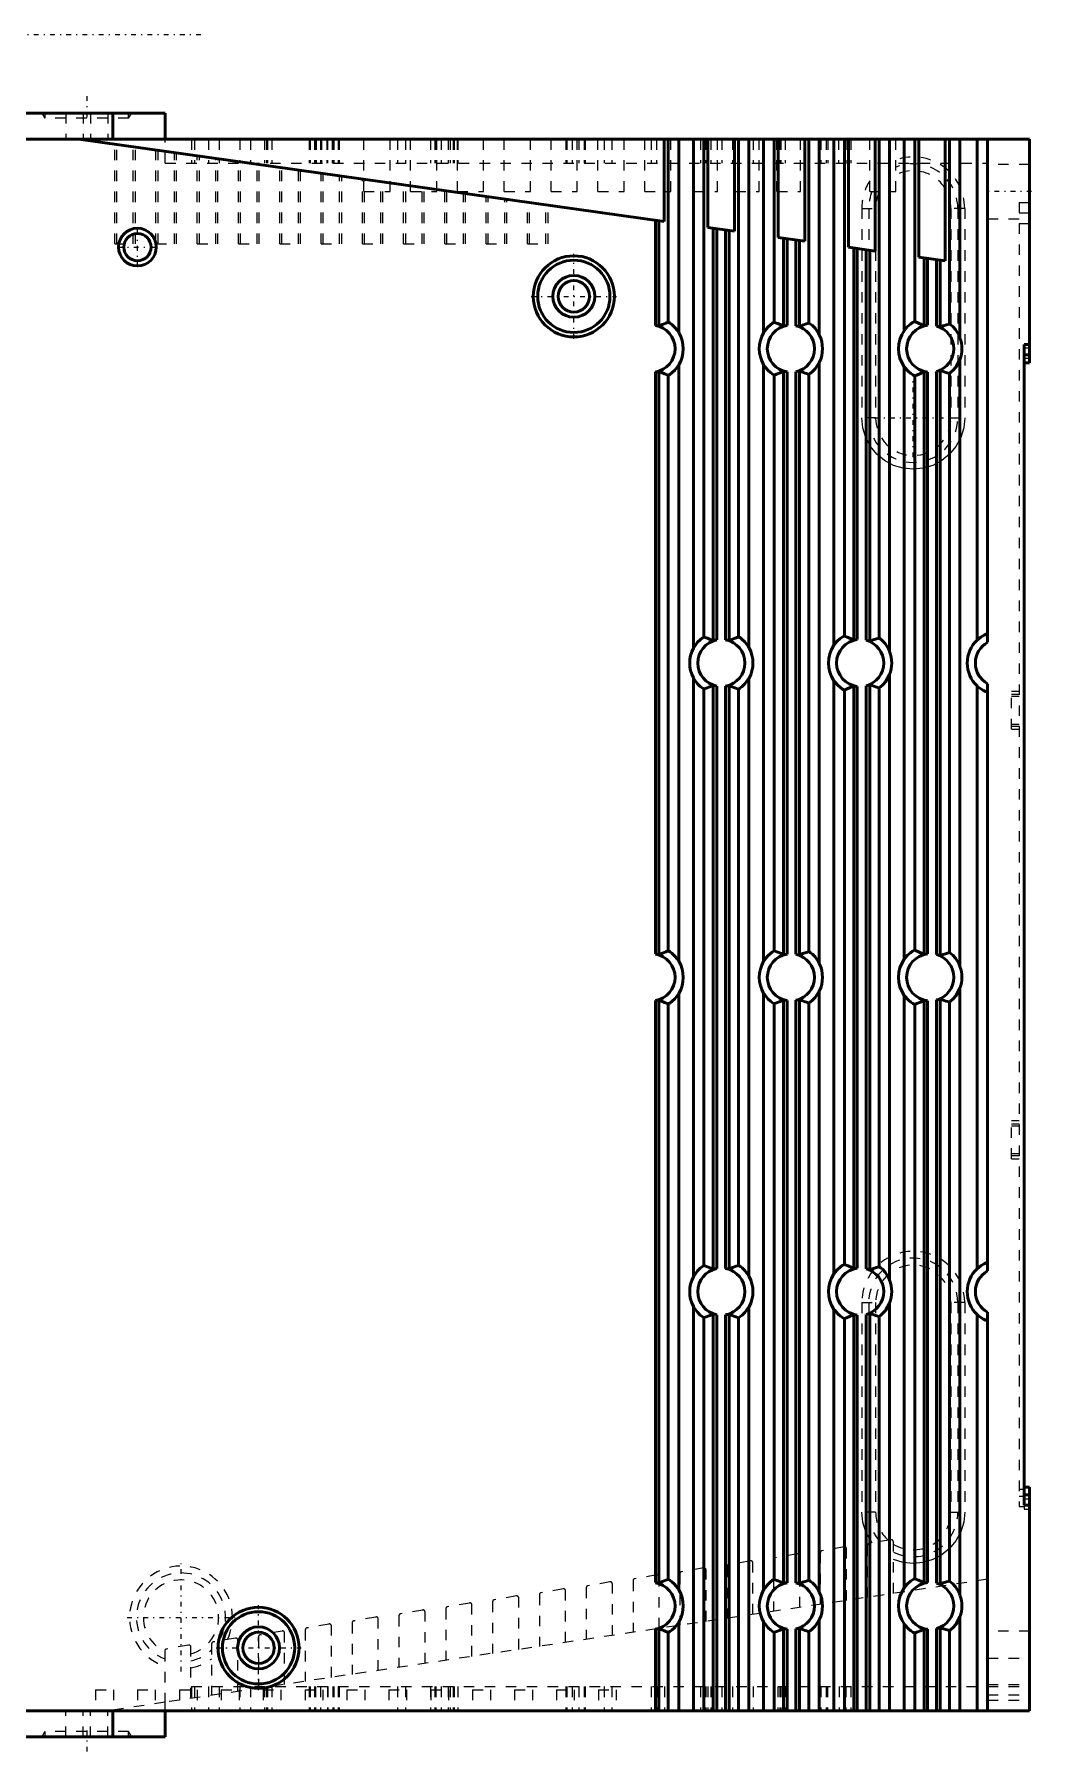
# Model space of a CAD drawing. Header units: millimetres. Extents: x 0 to 229, y 0 to 349.
# Drawn here: x 134.2 to 229.4, y 180 to 344.1 of the extents above; entities that cross this region are included whole.
import ezdxf

# ---------------------------------------------------------------- set-up
doc = ezdxf.new("R2010")
doc.units = ezdxf.units.MM
doc.linetypes.add('Center', pattern=[1.5, 0.45, -0.5, 0.05, -0.5])
doc.linetypes.add('Dashed', pattern=[2, 1, -1])
for name, color, linetype, lineweight in [('AM_4', 7, 'Continuous', 50), ('AM_6', 2, 'Continuous', 35), ('AM_7', 7, 'Center', 25), ('AM_9', 6, 'Dashed', 25)]:
    doc.layers.add(name, color=color, linetype=linetype, lineweight=lineweight)

# ---------------------------------------------------------------- blocks, each defined once
blk = doc.blocks.new('4_MBDLN25SF_2_in_MBDLN25SF_1100')
at = {"layer": 'AM_4'}
for p, q in [((121.23, 336.61), (146.73, 336.61)), ((141.73, 336.61), (141.73, 334.11)), ((146.73, 336.61), (146.73, 334.11)), ((229.23, 334.11), (124.13, 334.11)), ((138.48, 334.11), (194.35, 326.26)), ((194.35, 326.26), (194.35, 334.11)), ((194.74, 334.11), (194.74, 316.64)), ((195.74, 334.11), (195.74, 315.66)), ((197.14, 334.11), (197.14, 285.52)), ((198.14, 334.11), (198.14, 286.59)), ((198.53, 334.11), (198.53, 325.67)), ((201.06, 325.32), (201.06, 334.11)), ((201.45, 334.11), (201.45, 286.61)), ((202.45, 334.11), (202.45, 285.57)), ((203.85, 334.11), (203.85, 315.65)), ((204.85, 334.11), (204.85, 316.63)), ((205.24, 334.11), (205.24, 324.73)), ((207.77, 324.38), (207.77, 334.11)), ((208.16, 334.11), (208.16, 316.56)), ((209.16, 334.11), (209.16, 315.44)), ((210.56, 334.11), (210.56, 285.8)), ((211.56, 334.11), (211.56, 286.69)), ((211.95, 334.11), (211.95, 323.79)), ((214.48, 323.43), (214.48, 334.11)), ((214.87, 334.11), (214.87, 286.49)), ((215.87, 334.11), (215.87, 285.21)), ((217.27, 334.11), (217.27, 315.83)), ((218.27, 334.11), (218.27, 316.71)), ((218.66, 334.11), (218.66, 322.85)), ((221.19, 322.49), (221.19, 334.11)), ((221.58, 334.11), (221.58, 316.47)), ((222.58, 334.11), (222.58, 315.16)), ((224.23, 334.11), (224.23, 286.3)), ((225.23, 334.11), (225.23, 286.09)), ((229.23, 312.78), (229.23, 334.11)), ((193.51, 326.38), (193.51, 316.34)), ((193.85, 326.33), (193.85, 316.27)), ((198.53, 325.67), (201.06, 325.32)), ((199.03, 325.6), (199.03, 286.25)), ((199.37, 286.32), (199.37, 325.56)), ((200.22, 325.44), (200.22, 286.33)), ((200.56, 325.39), (200.56, 286.26)), ((205.24, 324.73), (207.77, 324.38)), ((205.74, 324.66), (205.74, 316.27)), ((206.08, 316.33), (206.08, 324.61)), ((206.93, 324.49), (206.93, 316.31)), ((207.27, 324.45), (207.27, 316.23)), ((211.95, 323.79), (214.48, 323.43)), ((212.45, 323.72), (212.45, 286.3)), ((212.79, 286.35), (212.79, 323.67)), ((213.64, 323.55), (213.64, 286.29)), ((213.98, 323.5), (213.98, 286.19)), ((218.66, 322.85), (221.19, 322.49)), ((219.16, 322.78), (219.16, 316.31)), ((219.5, 316.35), (219.5, 322.73)), ((220.35, 322.61), (220.35, 316.28)), ((220.69, 322.56), (220.69, 316.18)), ((228.73, 314.52), (228.73, 203.72)), ((228.73, 314.52), (229.23, 314.52)), ((228.73, 313.52), (229.23, 313.52)), ((193.51, 311.89), (193.51, 256.34)), ((193.85, 311.96), (193.85, 256.27)), ((195.74, 312.57), (195.74, 255.66)), ((203.85, 312.58), (203.85, 255.65)), ((205.74, 311.96), (205.74, 256.27)), ((206.08, 256.33), (206.08, 311.9)), ((206.93, 311.92), (206.93, 256.31)), ((207.27, 312), (207.27, 256.23)), ((209.16, 312.79), (209.16, 255.44)), ((217.27, 312.4), (217.27, 255.83)), ((219.16, 311.92), (219.16, 256.31)), ((219.5, 256.35), (219.5, 311.88)), ((220.35, 311.95), (220.35, 256.28)), ((220.69, 312.05), (220.69, 256.18)), ((222.58, 313.07), (222.58, 255.16)), ((228.73, 312.78), (229.23, 312.78)), ((194.74, 311.59), (194.74, 256.64)), ((204.85, 311.6), (204.85, 256.63)), ((208.16, 311.67), (208.16, 256.56)), ((218.27, 311.52), (218.27, 256.71)), ((221.58, 311.76), (221.58, 256.47)), ((197.14, 282.71), (197.14, 225.52)), ((202.45, 282.66), (202.45, 225.57)), ((210.56, 282.42), (210.56, 225.8)), ((215.87, 283.02), (215.87, 225.21)), ((198.14, 281.64), (198.14, 226.59)), ((199.03, 281.98), (199.03, 226.25)), ((199.37, 226.32), (199.37, 281.91)), ((200.22, 281.9), (200.22, 226.33)), ((200.56, 281.97), (200.56, 226.26)), ((201.45, 281.62), (201.45, 226.61)), ((211.56, 281.54), (211.56, 226.69)), ((212.45, 281.93), (212.45, 226.3)), ((212.79, 226.35), (212.79, 281.88)), ((213.64, 281.94), (213.64, 226.29)), ((213.98, 282.04), (213.98, 226.19)), ((214.87, 281.74), (214.87, 226.49)), ((224.23, 281.93), (224.23, 226.3)), ((225.23, 282.14), (225.23, 226.09)), ((209.16, 252.79), (209.16, 195.44)), ((222.58, 253.07), (222.58, 195.16)), ((193.51, 251.89), (193.51, 196.34)), ((193.85, 251.96), (193.85, 196.27)), ((194.74, 251.59), (194.74, 196.64)), ((195.74, 252.57), (195.74, 195.66)), ((203.85, 252.58), (203.85, 195.65)), ((204.85, 251.6), (204.85, 196.63)), ((205.74, 251.96), (205.74, 196.27)), ((206.08, 196.33), (206.08, 251.9)), ((206.93, 251.92), (206.93, 196.31)), ((207.27, 252), (207.27, 196.23)), ((208.16, 251.67), (208.16, 196.56)), ((217.27, 252.4), (217.27, 195.83)), ((218.27, 251.52), (218.27, 196.71)), ((219.16, 251.92), (219.16, 196.31)), ((219.5, 196.35), (219.5, 251.88)), ((220.35, 251.95), (220.35, 196.28)), ((220.69, 252.05), (220.69, 196.18)), ((221.58, 251.76), (221.58, 196.47)), ((197.14, 222.71), (197.14, 184.11)), ((198.14, 221.64), (198.14, 184.11)), ((199.03, 221.98), (199.03, 184.11)), ((199.37, 184.11), (199.37, 221.91)), ((200.22, 221.9), (200.22, 184.11)), ((200.56, 221.97), (200.56, 184.11)), ((201.45, 221.62), (201.45, 184.11)), ((202.45, 222.66), (202.45, 184.11)), ((210.56, 222.42), (210.56, 184.11)), ((211.56, 221.54), (211.56, 184.11)), ((212.45, 221.93), (212.45, 184.11)), ((212.79, 184.11), (212.79, 221.88)), ((213.64, 221.94), (213.64, 184.11)), ((213.98, 222.04), (213.98, 184.11)), ((214.87, 221.74), (214.87, 184.11)), ((215.87, 223.02), (215.87, 184.11)), ((224.23, 221.93), (224.23, 184.11)), ((225.23, 222.14), (225.23, 184.11)), ((228.73, 205.45), (229.23, 205.45)), ((229.23, 184.11), (229.23, 205.45)), ((228.73, 204.72), (229.23, 204.72)), ((228.73, 203.72), (229.23, 203.72)), ((195.74, 192.57), (195.74, 184.11)), ((203.85, 192.58), (203.85, 184.11)), ((207.27, 192), (207.27, 184.11)), ((209.16, 192.79), (209.16, 184.11)), ((217.27, 192.4), (217.27, 184.11)), ((220.69, 192.05), (220.69, 184.11)), ((222.58, 193.07), (222.58, 184.11)), ((193.51, 191.89), (193.51, 184.11)), ((193.85, 191.96), (193.85, 184.11)), ((194.74, 191.59), (194.74, 184.11)), ((204.85, 191.6), (204.85, 184.11)), ((205.74, 191.96), (205.74, 184.11)), ((206.08, 184.11), (206.08, 191.9)), ((206.93, 191.92), (206.93, 184.11)), ((208.16, 191.67), (208.16, 184.11)), ((218.27, 191.52), (218.27, 184.11)), ((219.16, 191.92), (219.16, 184.11)), ((219.5, 184.11), (219.5, 191.88)), ((220.35, 191.95), (220.35, 184.11)), ((221.58, 191.76), (221.58, 184.11)), ((124.13, 184.11), (229.23, 184.11)), ((141.73, 184.11), (141.73, 181.61)), ((146.73, 184.11), (146.73, 181.61)), ((121.23, 181.61), (146.73, 181.61))]:
    blk.add_line(p, q, dxfattribs=at)
for points in [[(193.85, 316.27), (193.8, 316.28), (193.69, 316.3), (193.51, 316.34)], [(193.85, 316.27), (194.18, 316.43), (194.52, 316.56), (194.74, 316.64)], [(194.74, 316.64), (194.8, 316.62), (194.92, 316.54), (195.1, 316.41), (195.32, 316.21), (195.65, 315.81), (195.74, 315.66)], [(203.85, 315.65), (204.24, 316.16), (204.49, 316.4), (204.71, 316.56), (204.83, 316.63), (204.85, 316.63)], [(204.85, 316.63), (205.21, 316.51), (205.54, 316.37), (205.74, 316.27)], [(206.08, 316.33), (205.9, 316.3), (205.78, 316.28), (205.74, 316.27)], [(207.27, 316.23), (207.22, 316.24), (207.11, 316.27), (206.93, 316.31)], [(207.27, 316.23), (207.59, 316.37), (207.92, 316.49), (208.16, 316.56)], [(208.16, 316.56), (208.22, 316.53), (208.33, 316.45), (208.5, 316.32), (208.76, 316.06), (209.09, 315.58), (209.16, 315.44)], [(217.27, 315.83), (217.59, 316.22), (217.86, 316.46), (218.07, 316.6), (218.22, 316.69), (218.27, 316.71)], [(218.27, 316.71), (218.64, 316.56), (218.98, 316.4), (219.16, 316.31)], [(219.5, 316.35), (219.32, 316.33), (219.21, 316.31), (219.16, 316.31)], [(220.69, 316.18), (220.65, 316.19), (220.54, 316.23), (220.35, 316.28)], [(220.69, 316.18), (221, 316.3), (221.32, 316.4), (221.58, 316.47)], [(221.58, 316.47), (221.63, 316.44), (221.74, 316.36), (221.9, 316.22), (222.15, 315.94), (222.47, 315.43), (222.58, 315.16)], [(193.51, 311.89), (193.69, 311.92), (193.81, 311.95), (193.85, 311.96)], [(194.74, 311.59), (194.39, 311.72), (194.05, 311.86), (193.85, 311.96)], [(195.74, 312.57), (195.36, 312.06), (195.11, 311.83), (194.88, 311.66), (194.77, 311.6), (194.74, 311.59)], [(204.85, 311.6), (204.8, 311.62), (204.67, 311.7), (204.49, 311.83), (204.28, 312.03), (203.95, 312.43), (203.85, 312.58)], [(205.74, 311.96), (205.42, 311.81), (205.07, 311.67), (204.85, 311.6)], [(205.74, 311.96), (205.79, 311.95), (205.9, 311.93), (206.08, 311.9)], [(206.93, 311.92), (207.11, 311.96), (207.23, 311.99), (207.27, 312)], [(208.16, 311.67), (207.82, 311.78), (207.49, 311.9), (207.27, 312)], [(209.16, 312.79), (208.77, 312.18), (208.52, 311.93), (208.3, 311.75), (208.19, 311.68), (208.16, 311.67)], [(218.27, 311.52), (218.21, 311.54), (218.08, 311.62), (217.9, 311.74), (217.67, 311.93), (217.33, 312.31), (217.27, 312.4)], [(219.16, 311.92), (218.83, 311.75), (218.48, 311.6), (218.27, 311.52)], [(219.16, 311.92), (219.21, 311.92), (219.33, 311.9), (219.5, 311.88)], [(220.35, 311.95), (220.53, 312), (220.65, 312.04), (220.69, 312.05)], [(221.58, 311.76), (221.25, 311.85), (220.93, 311.96), (220.69, 312.05)], [(222.58, 313.07), (222.19, 312.34), (221.95, 312.06), (221.73, 311.86), (221.62, 311.78), (221.58, 311.76)], [(197.14, 285.52), (197.53, 286.09), (197.78, 286.34), (198, 286.51), (198.12, 286.58), (198.14, 286.59)], [(198.14, 286.59), (198.49, 286.47), (198.82, 286.34), (199.03, 286.25)], [(199.37, 286.32), (199.19, 286.28), (199.07, 286.25), (199.03, 286.25)], [(200.56, 286.26), (200.51, 286.26), (200.4, 286.29), (200.22, 286.33)], [(200.56, 286.26), (200.88, 286.4), (201.22, 286.53), (201.45, 286.61)], [(201.45, 286.61), (201.51, 286.58), (201.63, 286.5), (201.8, 286.37), (202.06, 286.12), (202.4, 285.66), (202.45, 285.57)], [(210.56, 285.8), (210.88, 286.19), (211.15, 286.44), (211.36, 286.59), (211.51, 286.67), (211.56, 286.69)], [(211.56, 286.69), (211.92, 286.56), (212.27, 286.4), (212.45, 286.3)], [(212.79, 286.35), (212.61, 286.33), (212.5, 286.31), (212.45, 286.3)], [(213.98, 286.19), (213.94, 286.2), (213.83, 286.24), (213.64, 286.29)], [(213.98, 286.19), (214.29, 286.31), (214.62, 286.42), (214.87, 286.49)], [(214.87, 286.49), (214.92, 286.46), (215.04, 286.38), (215.19, 286.24), (215.44, 285.96), (215.76, 285.46), (215.87, 285.21)], [(224.23, 286.3), (224.62, 286.61), (224.89, 286.77), (225.1, 286.86), (225.21, 286.89), (225.23, 286.9)], [(198.14, 281.64), (198.09, 281.67), (197.97, 281.75), (197.8, 281.88), (197.53, 282.14), (197.2, 282.6), (197.14, 282.71)], [(202.45, 282.66), (202.06, 282.11), (201.81, 281.87), (201.59, 281.7), (201.48, 281.63), (201.45, 281.62)], [(211.56, 281.54), (211.5, 281.56), (211.37, 281.63), (211.19, 281.76), (210.96, 281.95), (210.63, 282.33), (210.56, 282.42)], [(215.87, 283.02), (215.48, 282.31), (215.24, 282.04), (215.02, 281.84), (214.91, 281.76), (214.87, 281.74)], [(199.03, 281.98), (198.71, 281.84), (198.37, 281.71), (198.14, 281.64)], [(199.03, 281.98), (199.08, 281.97), (199.19, 281.95), (199.37, 281.91)], [(200.22, 281.9), (200.4, 281.94), (200.52, 281.97), (200.56, 281.97)], [(201.45, 281.62), (201.1, 281.74), (200.76, 281.88), (200.56, 281.97)], [(212.45, 281.93), (212.12, 281.76), (211.77, 281.61), (211.56, 281.54)], [(212.45, 281.93), (212.5, 281.92), (212.62, 281.9), (212.79, 281.88)], [(213.64, 281.94), (213.82, 281.99), (213.94, 282.03), (213.98, 282.04)], [(214.87, 281.74), (214.54, 281.84), (214.21, 281.95), (213.98, 282.04)], [(225.23, 281.33), (225.18, 281.34), (225.04, 281.39), (224.84, 281.49), (224.59, 281.64), (224.31, 281.85), (224.23, 281.93)], [(193.85, 256.27), (193.8, 256.28), (193.69, 256.3), (193.51, 256.34)], [(193.85, 256.27), (194.18, 256.43), (194.52, 256.56), (194.74, 256.64)], [(194.74, 256.64), (194.8, 256.62), (194.92, 256.54), (195.1, 256.41), (195.32, 256.21), (195.65, 255.81), (195.74, 255.66)], [(203.85, 255.65), (204.24, 256.16), (204.49, 256.4), (204.71, 256.56), (204.83, 256.63), (204.85, 256.63)], [(204.85, 256.63), (205.21, 256.51), (205.54, 256.37), (205.74, 256.27)], [(206.08, 256.33), (205.9, 256.3), (205.78, 256.28), (205.74, 256.27)], [(207.27, 256.23), (207.22, 256.24), (207.11, 256.27), (206.93, 256.31)], [(207.27, 256.23), (207.59, 256.37), (207.92, 256.49), (208.16, 256.56)], [(208.16, 256.56), (208.22, 256.53), (208.33, 256.45), (208.5, 256.32), (208.76, 256.06), (209.09, 255.58), (209.16, 255.44)], [(217.27, 255.83), (217.59, 256.22), (217.86, 256.46), (218.07, 256.6), (218.22, 256.69), (218.27, 256.71)], [(218.27, 256.71), (218.64, 256.56), (218.98, 256.4), (219.16, 256.31)], [(219.5, 256.35), (219.32, 256.33), (219.21, 256.31), (219.16, 256.31)], [(220.69, 256.18), (220.65, 256.19), (220.54, 256.23), (220.35, 256.28)], [(220.69, 256.18), (221, 256.3), (221.32, 256.4), (221.58, 256.47)], [(221.58, 256.47), (221.63, 256.44), (221.74, 256.36), (221.9, 256.22), (222.15, 255.94), (222.47, 255.43), (222.58, 255.16)], [(209.16, 252.79), (208.77, 252.18), (208.52, 251.93), (208.3, 251.75), (208.19, 251.68), (208.16, 251.67)], [(222.58, 253.07), (222.19, 252.34), (221.95, 252.06), (221.73, 251.86), (221.62, 251.78), (221.58, 251.76)], [(193.51, 251.89), (193.69, 251.92), (193.81, 251.95), (193.85, 251.96)], [(194.74, 251.59), (194.39, 251.72), (194.05, 251.86), (193.85, 251.96)], [(195.74, 252.57), (195.36, 252.06), (195.11, 251.83), (194.88, 251.66), (194.77, 251.6), (194.74, 251.59)], [(204.85, 251.6), (204.8, 251.62), (204.67, 251.7), (204.49, 251.83), (204.28, 252.03), (203.95, 252.43), (203.85, 252.58)], [(205.74, 251.96), (205.42, 251.81), (205.07, 251.67), (204.85, 251.6)], [(205.74, 251.96), (205.79, 251.95), (205.9, 251.93), (206.08, 251.9)], [(206.93, 251.92), (207.11, 251.96), (207.23, 251.99), (207.27, 252)], [(208.16, 251.67), (207.82, 251.78), (207.49, 251.9), (207.27, 252)], [(218.27, 251.52), (218.21, 251.54), (218.08, 251.62), (217.9, 251.74), (217.67, 251.93), (217.33, 252.31), (217.27, 252.4)], [(219.16, 251.92), (218.83, 251.75), (218.48, 251.6), (218.27, 251.52)], [(219.16, 251.92), (219.21, 251.92), (219.33, 251.9), (219.5, 251.88)], [(220.35, 251.95), (220.53, 252), (220.65, 252.04), (220.69, 252.05)], [(221.58, 251.76), (221.25, 251.85), (220.93, 251.96), (220.69, 252.05)], [(197.14, 225.52), (197.53, 226.09), (197.78, 226.34), (198, 226.51), (198.12, 226.58), (198.14, 226.59)], [(198.14, 226.59), (198.49, 226.47), (198.82, 226.34), (199.03, 226.25)], [(200.56, 226.26), (200.88, 226.4), (201.22, 226.53), (201.45, 226.61)], [(201.45, 226.61), (201.51, 226.58), (201.63, 226.5), (201.8, 226.37), (202.06, 226.12), (202.4, 225.66), (202.45, 225.57)], [(210.56, 225.8), (210.88, 226.19), (211.15, 226.44), (211.36, 226.59), (211.51, 226.67), (211.56, 226.69)], [(211.56, 226.69), (211.92, 226.56), (212.27, 226.4), (212.45, 226.3)], [(213.98, 226.19), (214.29, 226.31), (214.62, 226.42), (214.87, 226.49)], [(214.87, 226.49), (214.92, 226.46), (215.04, 226.38), (215.19, 226.24), (215.44, 225.96), (215.76, 225.46), (215.87, 225.21)], [(224.23, 226.3), (224.62, 226.61), (224.89, 226.77), (225.1, 226.86), (225.21, 226.89), (225.23, 226.9)], [(199.37, 226.32), (199.19, 226.28), (199.07, 226.25), (199.03, 226.25)], [(200.56, 226.26), (200.51, 226.26), (200.4, 226.29), (200.22, 226.33)], [(212.79, 226.35), (212.61, 226.33), (212.5, 226.31), (212.45, 226.3)], [(213.98, 226.19), (213.94, 226.2), (213.83, 226.24), (213.64, 226.29)], [(198.14, 221.64), (198.09, 221.67), (197.97, 221.75), (197.8, 221.88), (197.53, 222.14), (197.2, 222.6), (197.14, 222.71)], [(199.03, 221.98), (198.71, 221.84), (198.37, 221.71), (198.14, 221.64)], [(199.03, 221.98), (199.08, 221.97), (199.19, 221.95), (199.37, 221.91)], [(200.22, 221.9), (200.4, 221.94), (200.52, 221.97), (200.56, 221.97)], [(201.45, 221.62), (201.1, 221.74), (200.76, 221.88), (200.56, 221.97)], [(202.45, 222.66), (202.06, 222.11), (201.81, 221.87), (201.59, 221.7), (201.48, 221.63), (201.45, 221.62)], [(211.56, 221.54), (211.5, 221.56), (211.37, 221.63), (211.19, 221.76), (210.96, 221.95), (210.63, 222.33), (210.56, 222.42)], [(212.45, 221.93), (212.12, 221.76), (211.77, 221.61), (211.56, 221.54)], [(212.45, 221.93), (212.5, 221.92), (212.62, 221.9), (212.79, 221.88)], [(213.64, 221.94), (213.82, 221.99), (213.94, 222.03), (213.98, 222.04)], [(214.87, 221.74), (214.54, 221.84), (214.21, 221.95), (213.98, 222.04)], [(215.87, 223.02), (215.48, 222.31), (215.24, 222.04), (215.02, 221.84), (214.91, 221.76), (214.87, 221.74)], [(225.23, 221.33), (225.18, 221.34), (225.04, 221.39), (224.84, 221.49), (224.59, 221.64), (224.31, 221.85), (224.23, 221.93)], [(193.85, 196.27), (193.8, 196.28), (193.69, 196.3), (193.51, 196.34)], [(193.85, 196.27), (194.18, 196.43), (194.52, 196.56), (194.74, 196.64)], [(194.74, 196.64), (194.8, 196.62), (194.92, 196.54), (195.1, 196.41), (195.32, 196.21), (195.65, 195.81), (195.74, 195.66)], [(203.85, 195.65), (204.24, 196.16), (204.49, 196.4), (204.71, 196.56), (204.83, 196.63), (204.85, 196.63)], [(204.85, 196.63), (205.21, 196.51), (205.54, 196.37), (205.74, 196.27)], [(206.08, 196.33), (205.9, 196.3), (205.78, 196.28), (205.74, 196.27)], [(207.27, 196.23), (207.22, 196.24), (207.11, 196.27), (206.93, 196.31)], [(207.27, 196.23), (207.59, 196.37), (207.92, 196.49), (208.16, 196.56)], [(208.16, 196.56), (208.22, 196.53), (208.33, 196.45), (208.5, 196.32), (208.76, 196.06), (209.09, 195.58), (209.16, 195.44)], [(217.27, 195.83), (217.59, 196.22), (217.86, 196.46), (218.07, 196.6), (218.22, 196.69), (218.27, 196.71)], [(218.27, 196.71), (218.64, 196.56), (218.98, 196.4), (219.16, 196.31)], [(219.5, 196.35), (219.32, 196.33), (219.21, 196.31), (219.16, 196.31)], [(220.69, 196.18), (220.65, 196.19), (220.54, 196.23), (220.35, 196.28)], [(220.69, 196.18), (221, 196.3), (221.32, 196.4), (221.58, 196.47)], [(221.58, 196.47), (221.63, 196.44), (221.74, 196.36), (221.9, 196.22), (222.15, 195.94), (222.47, 195.43), (222.58, 195.16)], [(195.74, 192.57), (195.36, 192.06), (195.11, 191.83), (194.88, 191.66), (194.77, 191.6), (194.74, 191.59)], [(204.85, 191.6), (204.8, 191.62), (204.67, 191.7), (204.49, 191.83), (204.28, 192.03), (203.95, 192.43), (203.85, 192.58)], [(206.93, 191.92), (207.11, 191.96), (207.23, 191.99), (207.27, 192)], [(208.16, 191.67), (207.82, 191.78), (207.49, 191.9), (207.27, 192)], [(209.16, 192.79), (208.77, 192.18), (208.52, 191.93), (208.3, 191.75), (208.19, 191.68), (208.16, 191.67)], [(218.27, 191.52), (218.21, 191.54), (218.08, 191.62), (217.9, 191.74), (217.67, 191.93), (217.33, 192.31), (217.27, 192.4)], [(220.35, 191.95), (220.53, 192), (220.65, 192.04), (220.69, 192.05)], [(221.58, 191.76), (221.25, 191.85), (220.93, 191.96), (220.69, 192.05)], [(222.58, 193.07), (222.19, 192.34), (221.95, 192.06), (221.73, 191.86), (221.62, 191.78), (221.58, 191.76)], [(193.51, 191.89), (193.69, 191.92), (193.81, 191.95), (193.85, 191.96)], [(194.74, 191.59), (194.39, 191.72), (194.05, 191.86), (193.85, 191.96)], [(205.74, 191.96), (205.42, 191.81), (205.07, 191.67), (204.85, 191.6)], [(205.74, 191.96), (205.79, 191.95), (205.9, 191.93), (206.08, 191.9)], [(219.16, 191.92), (218.83, 191.75), (218.48, 191.6), (218.27, 191.52)], [(219.16, 191.92), (219.21, 191.92), (219.33, 191.9), (219.5, 191.88)]]:
    blk.add_lwpolyline(points, dxfattribs=at)
for centre, radius in [((144.07, 323.81), 1.8), ((144.07, 323.81), 1.3), ((185.73, 319.11), 3.87), ((185.73, 319.11), 3.45), ((185.73, 319.11), 2), ((185.73, 319.11), 1.5), ((155.63, 190.11), 3.87), ((155.63, 190.11), 3.45), ((155.63, 190.11), 2), ((155.63, 190.11), 1.5)]:
    blk.add_circle(centre, radius, dxfattribs=at)
for centre, radius, start, end in [((193.15, 314.11), 2.25, 279.2185, 80.7815), ((193.15, 314.11), 3.02, 329.1865, 30.8135), ((206.45, 314.11), 3.02, 149.5102, 210.4898), ((206.45, 314.11), 2.25, 99.4428, 260.5572), ((206.45, 314.11), 2.25, 282.3295, 77.6705), ((206.45, 314.11), 3.02, 333.9743, 26.0257), ((219.75, 314.11), 3.02, 145.2816, 214.7184), ((219.75, 314.11), 2.25, 96.3574, 263.6426), ((219.75, 314.11), 2.25, 285.4779, 74.5221), ((219.75, 314.11), 3.02, 339.7772, 20.2228), ((199.81, 284.11), 2.25, 101.2549, 258.7451), ((199.81, 284.11), 2.25, 280.5109, 79.4891), ((199.81, 284.11), 3.02, 331.093, 28.907), ((213.06, 284.11), 3.02, 145.9539, 214.0461), ((213.06, 284.11), 2.25, 96.8701, 263.1299), ((213.06, 284.11), 2.25, 284.9501, 75.0499), ((226.31, 284.11), 3.02, 133.562, 226.438), ((226.31, 284.11), 2.25, 118.6854, 241.3146), ((199.81, 284.11), 3.02, 152.2406, 207.7594), ((213.06, 284.11), 3.02, 338.706, 21.294), ((193.15, 254.11), 2.25, 279.2185, 80.7815), ((206.45, 254.11), 2.25, 99.4428, 260.5572), ((206.45, 254.11), 2.25, 282.3295, 77.6705), ((219.75, 254.11), 2.25, 96.3574, 263.6426), ((219.75, 254.11), 2.25, 285.4779, 74.5221), ((193.15, 254.11), 3.02, 329.1865, 30.8135), ((206.45, 254.11), 3.02, 149.5102, 210.4898), ((206.45, 254.11), 3.02, 333.9743, 26.0257), ((219.75, 254.11), 3.02, 145.2816, 214.7184), ((219.75, 254.11), 3.02, 339.7772, 20.2228), ((199.81, 224.11), 3.02, 152.2406, 207.7594), ((199.81, 224.11), 2.25, 101.2549, 258.7451), ((199.81, 224.11), 2.25, 280.5109, 79.4891), ((199.81, 224.11), 3.02, 331.093, 28.907), ((213.06, 224.11), 3.02, 145.9539, 214.0461), ((213.06, 224.11), 2.25, 96.8701, 263.1299), ((213.06, 224.11), 2.25, 284.9501, 75.0499), ((213.06, 224.11), 3.02, 338.706, 21.294), ((226.31, 224.11), 3.02, 133.562, 226.438), ((226.31, 224.11), 2.25, 118.6854, 241.3146), ((193.15, 194.11), 2.25, 279.2185, 80.7815), ((193.15, 194.11), 3.02, 329.1865, 30.8135), ((206.45, 194.11), 3.02, 149.5102, 210.4898), ((206.45, 194.11), 2.25, 99.4428, 260.5572), ((206.45, 194.11), 2.25, 282.3295, 77.6705), ((206.45, 194.11), 3.02, 333.9743, 26.0257), ((219.75, 194.11), 3.02, 145.2816, 214.7184), ((219.75, 194.11), 2.25, 96.3574, 263.6426), ((219.75, 194.11), 2.25, 285.4779, 74.5221), ((219.75, 194.11), 3.02, 339.7772, 20.2228)]:
    blk.add_arc(centre, radius, start, end, dxfattribs=at)
at = {"layer": 'AM_7'}
for p, q in [((95.43, 344.11), (150.43, 344.11)), ((139.23, 338.21), (139.23, 336.01)), ((229.43, 329.11), (225.03, 329.11)), ((144.07, 321.92), (144.07, 325.7)), ((142.18, 323.81), (145.96, 323.81)), ((185.73, 315.06), (185.73, 323.17)), ((181.67, 319.11), (189.79, 319.11)), ((218.13, 303.75), (218.13, 311.28)), ((214.36, 307.51), (221.9, 307.51)), ((148.23, 187.86), (148.23, 198.17)), ((155.63, 186.06), (155.63, 194.17)), ((143.08, 193.01), (153.39, 193.01)), ((151.57, 190.11), (159.69, 190.11)), ((139.23, 182.21), (139.23, 180.01))]:
    blk.add_line(p, q, dxfattribs=at)
at = {"layer": 'AM_9'}
for p, q in [((134.93, 336.61), (135.23, 336.11)), ((135.23, 336.61), (135.23, 336.11)), ((137.23, 336.61), (137.23, 334.11)), ((138.88, 336.61), (138.88, 334.11)), ((139.58, 336.61), (139.58, 334.11)), ((141.23, 336.61), (141.23, 334.11)), ((143.23, 336.11), (143.23, 336.61)), ((143.23, 336.11), (143.53, 336.61)), ((143.23, 336.11), (135.23, 336.11)), ((141.9, 324.11), (141.9, 333.63)), ((142.1, 324.11), (142.1, 333.61)), ((143.67, 324.11), (143.67, 333.39)), ((143.87, 324.11), (143.87, 333.36)), ((146.73, 331.81), (146.73, 334.11)), ((149.23, 334.11), (149.23, 331.81)), ((149.53, 334.11), (149.53, 331.81)), ((150.86, 334.11), (150.86, 331.81)), ((151.86, 334.11), (151.86, 331.81)), ((153.86, 334.11), (153.86, 331.81)), ((154.86, 334.11), (154.86, 331.81)), ((156.19, 334.11), (156.19, 331.81)), ((156.4, 334.11), (156.4, 331.81)), ((156.49, 334.11), (156.49, 331.81)), ((156.9, 334.11), (156.9, 331.81)), ((160.46, 334.11), (160.46, 331.81)), ((160.56, 334.11), (160.56, 331.81)), ((160.96, 334.11), (160.96, 331.81)), ((161.06, 334.11), (161.06, 331.81)), ((161.13, 334.11), (161.13, 331.81)), ((161.56, 334.11), (161.56, 331.81)), ((161.63, 334.11), (161.63, 331.81)), ((162.15, 334.11), (162.15, 331.81)), ((162.22, 334.11), (162.22, 331.81)), ((162.65, 334.11), (162.65, 331.81)), ((162.72, 334.11), (162.72, 331.81)), ((162.82, 334.11), (162.82, 331.81)), ((163.22, 334.11), (163.22, 331.81)), ((163.32, 334.11), (163.32, 331.81)), ((165.68, 329.11), (165.68, 334.11)), ((168.18, 329.11), (168.18, 334.11)), ((168.91, 334.11), (168.91, 331.81)), ((169.66, 334.11), (169.66, 331.81)), ((170.15, 329.11), (170.15, 334.11)), ((172.06, 334.11), (172.06, 331.81)), ((172.46, 334.11), (172.46, 331.81)), ((172.56, 334.11), (172.56, 331.81)), ((172.65, 329.11), (172.65, 334.11)), ((173.06, 334.11), (173.06, 331.81)), ((173.72, 334.11), (173.72, 331.81)), ((173.91, 334.11), (173.91, 331.81)), ((174.22, 334.11), (174.22, 331.81)), ((174.31, 334.11), (174.31, 331.81)), ((174.62, 329.11), (174.62, 334.11)), ((174.66, 334.11), (174.66, 331.81)), ((177.12, 329.11), (177.12, 334.11)), ((179.09, 329.11), (179.09, 334.11)), ((181.59, 329.11), (181.59, 334.11)), ((183.56, 329.11), (183.56, 334.11)), ((184.97, 334.11), (184.97, 331.81)), ((185.06, 334.11), (185.06, 331.81)), ((185.56, 334.11), (185.56, 331.81)), ((186.06, 329.11), (186.06, 334.11)), ((186.22, 334.11), (186.22, 331.81)), ((186.72, 334.11), (186.72, 331.81)), ((186.81, 334.11), (186.81, 331.81)), ((188.03, 329.11), (188.03, 334.11)), ((188.62, 334.11), (188.62, 331.81)), ((189.37, 334.11), (189.37, 331.81)), ((190.53, 329.11), (190.53, 334.11)), ((192.5, 329.11), (192.5, 334.11)), ((193.12, 334.11), (193.12, 331.81)), ((193.62, 334.11), (193.62, 331.81)), ((194.37, 334.11), (194.37, 331.81)), ((195, 329.11), (195, 334.11)), ((197.18, 329.11), (197.18, 334.11)), ((197.82, 334.11), (197.82, 331.81)), ((198.23, 334.11), (198.23, 331.81)), ((198.32, 334.11), (198.32, 331.81)), ((198.53, 334.11), (198.53, 331.81)), ((198.82, 334.11), (198.82, 331.81)), ((199.44, 329.11), (199.44, 334.11)), ((199.86, 334.11), (199.86, 331.81)), ((200.86, 334.11), (200.86, 331.81)), ((201.15, 329.11), (201.15, 334.11)), ((202.86, 334.11), (202.86, 331.81)), ((203.41, 329.11), (203.41, 334.11)), ((203.86, 334.11), (203.86, 331.81)), ((204.9, 334.11), (204.9, 331.81)), ((205.12, 329.11), (205.12, 334.11)), ((205.19, 334.11), (205.19, 331.81)), ((205.4, 334.11), (205.4, 331.81)), ((205.49, 334.11), (205.49, 331.81)), ((205.9, 334.11), (205.9, 331.81)), ((207.38, 329.11), (207.38, 334.11)), ((209.32, 334.11), (209.32, 331.81)), ((209.82, 334.11), (209.82, 331.81)), ((209.99, 334.11), (209.99, 331.81)), ((210.49, 334.11), (210.49, 331.81)), ((211.01, 334.11), (211.01, 331.81)), ((211.51, 334.11), (211.51, 331.81)), ((211.68, 334.11), (211.68, 331.81)), ((212.18, 334.11), (212.18, 331.81)), ((213.98, 329.11), (213.98, 334.11)), ((216.48, 329.11), (216.48, 334.11)), ((145.84, 324.11), (145.84, 333.08)), ((146.04, 324.11), (146.04, 333.05)), ((146.73, 331.81), (225.23, 331.81)), ((147.61, 324.11), (147.61, 332.83)), ((147.81, 324.11), (147.81, 332.8)), ((149.78, 324.11), (149.78, 332.53)), ((149.98, 324.11), (149.98, 332.5)), ((151.55, 324.11), (151.55, 332.28)), ((151.75, 324.11), (151.75, 332.25)), ((153.72, 324.11), (153.72, 331.97)), ((153.92, 324.11), (153.92, 331.94)), ((155.49, 324.11), (155.49, 331.72)), ((155.69, 324.11), (155.69, 331.7)), ((229.23, 331.71), (225.23, 331.71)), ((157.66, 324.11), (157.66, 331.42)), ((157.86, 324.11), (157.86, 331.39)), ((159.43, 324.11), (159.43, 331.17)), ((159.63, 324.11), (159.63, 331.14)), ((161.6, 324.11), (161.6, 330.87)), ((161.8, 324.11), (161.8, 330.84)), ((163.37, 324.11), (163.37, 330.62)), ((163.57, 324.11), (163.57, 330.59)), ((165.54, 324.11), (165.54, 330.31)), ((165.74, 324.11), (165.74, 330.28)), ((167.31, 324.11), (167.31, 330.06)), ((167.51, 324.11), (167.51, 330.03)), ((165.68, 329.11), (168.18, 329.11)), ((169.48, 324.11), (169.48, 329.76)), ((169.68, 324.11), (169.68, 329.73)), ((170.15, 329.11), (172.65, 329.11)), ((171.25, 324.11), (171.25, 329.51)), ((171.45, 324.11), (171.45, 329.48)), ((173.42, 324.11), (173.42, 329.2)), ((173.62, 324.11), (173.62, 329.18)), ((174.62, 329.11), (177.12, 329.11)), ((175.19, 324.11), (175.19, 328.96)), ((175.39, 324.11), (175.39, 328.93)), ((177.36, 324.11), (177.36, 328.65)), ((177.56, 324.11), (177.56, 328.62)), ((179.09, 329.11), (181.59, 329.11)), ((179.13, 324.11), (179.13, 328.4)), ((179.33, 324.11), (179.33, 328.37)), ((183.56, 329.11), (186.06, 329.11)), ((188.03, 329.11), (190.53, 329.11)), ((192.5, 329.11), (195, 329.11)), ((197.18, 329.11), (199.44, 329.11)), ((201.15, 329.11), (203.41, 329.11)), ((205.12, 329.11), (207.38, 329.11)), ((213.98, 329.11), (216.48, 329.11)), ((181.3, 324.11), (181.3, 328.1)), ((181.5, 324.11), (181.5, 328.07)), ((183.07, 324.11), (183.07, 327.85)), ((183.27, 324.11), (183.27, 327.82)), ((213.22, 327.51), (214.54, 327.51)), ((213.22, 327.51), (213.22, 307.51)), ((213.88, 327.51), (213.88, 307.51)), ((214.54, 327.51), (214.54, 307.51)), ((221.72, 327.51), (221.72, 307.51)), ((223.04, 327.51), (221.72, 327.51)), ((222.38, 327.51), (222.38, 307.51)), ((223.04, 327.51), (223.04, 307.51)), ((228.23, 328.07), (229.23, 328.07)), ((228.23, 328.07), (228.23, 203.6)), ((228.23, 327.07), (229.23, 327.07)), ((225.23, 326.51), (229.23, 326.51)), ((228.23, 326.07), (229.23, 326.07)), ((141.9, 324.11), (143.87, 324.11)), ((145.84, 324.11), (147.81, 324.11)), ((149.78, 324.11), (151.75, 324.11)), ((153.72, 324.11), (155.69, 324.11)), ((157.66, 324.11), (159.63, 324.11)), ((161.6, 324.11), (163.57, 324.11)), ((165.54, 324.11), (167.51, 324.11)), ((169.48, 324.11), (171.45, 324.11)), ((173.42, 324.11), (175.39, 324.11)), ((177.36, 324.11), (179.33, 324.11)), ((181.3, 324.11), (183.27, 324.11)), ((228.73, 314.2), (229.23, 314.2)), ((228.73, 313.2), (229.23, 313.2)), ((214.54, 307.51), (213.22, 307.51)), ((221.72, 307.51), (223.04, 307.51)), ((227.5, 281.44), (228.23, 281.44)), ((227.5, 277.79), (227.5, 281.44)), ((227.5, 281.14), (228.23, 281.14)), ((227.5, 280.94), (228.23, 280.94)), ((227.5, 278.29), (228.23, 278.29)), ((227.5, 278.09), (228.23, 278.09)), ((227.5, 277.79), (228.23, 277.79)), ((227.5, 240.44), (228.23, 240.44)), ((227.5, 236.79), (227.5, 240.44)), ((227.5, 240.14), (228.23, 240.14)), ((227.5, 239.94), (228.23, 239.94)), ((227.5, 237.29), (228.23, 237.29)), ((227.5, 237.09), (228.23, 237.09)), ((227.5, 236.79), (228.23, 236.79)), ((213.22, 223.06), (214.54, 223.06)), ((213.22, 223.06), (213.22, 203.06)), ((213.88, 223.06), (213.88, 203.06)), ((214.54, 223.06), (214.54, 203.06)), ((221.72, 223.06), (221.72, 203.06)), ((223.04, 223.06), (221.72, 223.06)), ((222.38, 223.06), (222.38, 203.06)), ((223.04, 223.06), (223.04, 203.06)), ((228.23, 205.26), (228.73, 205.26)), ((228.23, 204.6), (228.73, 204.6)), ((228.23, 203.6), (228.73, 203.6)), ((228.73, 204.34), (229.23, 204.34)), ((228.73, 203.72), (228.73, 203.34)), ((214.54, 203.06), (213.22, 203.06)), ((221.72, 203.06), (223.04, 203.06)), ((228.73, 203.34), (229.23, 203.34)), ((216, 200.42), (213.9, 200.05)), ((216.23, 195.3), (216.23, 200.23)), ((207.06, 199.08), (204.96, 198.71)), ((207.29, 193.97), (207.29, 198.89)), ((209.26, 199.19), (209.26, 194.26)), ((211.53, 199.75), (209.43, 199.38)), ((211.76, 194.63), (211.76, 199.56)), ((213.73, 199.86), (213.73, 194.93)), ((193.65, 197.07), (191.55, 196.7)), ((195.85, 197.18), (195.85, 192.26)), ((198.12, 197.74), (196.02, 197.37)), ((198.35, 192.63), (198.35, 197.55)), ((200.32, 197.85), (200.32, 192.92)), ((202.59, 198.41), (200.49, 198.04)), ((202.82, 193.3), (202.82, 198.22)), ((204.79, 198.52), (204.79, 193.59)), ((225.23, 196.65), (146.73, 184.92)), ((184.71, 195.73), (182.61, 195.36)), ((184.94, 190.63), (184.94, 195.54)), ((186.91, 195.84), (186.91, 190.92)), ((189.18, 196.4), (187.08, 196.03)), ((189.41, 191.29), (189.41, 196.21)), ((191.38, 196.51), (191.38, 191.59)), ((193.88, 191.96), (193.88, 196.88)), ((171.3, 193.72), (169.2, 193.35)), ((173.5, 193.83), (173.5, 188.92)), ((175.77, 194.39), (173.67, 194.02)), ((176, 189.29), (176, 194.2)), ((177.97, 194.5), (177.97, 189.58)), ((180.24, 195.06), (178.14, 194.69)), ((180.47, 189.96), (180.47, 194.87)), ((182.44, 195.17), (182.44, 190.25)), ((162.36, 192.38), (160.26, 192.01)), ((162.59, 187.29), (162.59, 192.19)), ((164.56, 192.49), (164.56, 187.58)), ((166.83, 193.05), (164.73, 192.68)), ((167.06, 187.95), (167.06, 192.86)), ((169.03, 193.16), (169.03, 188.25)), ((171.53, 188.62), (171.53, 193.53)), ((148.95, 190.37), (146.85, 190)), ((151.15, 190.48), (151.15, 185.58)), ((153.42, 191.04), (151.32, 190.67)), ((153.65, 185.95), (153.65, 190.85)), ((155.62, 191.15), (155.62, 186.24)), ((157.89, 191.71), (155.79, 191.34)), ((158.12, 186.62), (158.12, 191.52)), ((160.09, 191.82), (160.09, 186.91)), ((229.23, 191.71), (225.23, 191.71)), ((146.68, 189.81), (146.68, 184.11)), ((149.18, 185.28), (149.18, 190.18)), ((225.23, 189.11), (229.23, 189.11)), ((140.07, 186.11), (140.07, 184.11)), ((140.07, 186.11), (141.77, 186.11)), ((141.77, 186.11), (141.77, 184.11)), ((144.07, 186.11), (144.07, 184.11)), ((144.07, 186.11), (145.77, 186.11)), ((145.77, 186.11), (145.77, 184.11)), ((148.07, 186.11), (149.77, 186.11)), ((148.07, 186.11), (148.07, 184.11)), ((149.23, 186.41), (149.23, 184.11)), ((149.23, 186.41), (229.23, 186.41)), ((149.53, 186.41), (149.53, 184.11)), ((149.77, 186.11), (149.77, 184.11)), ((150.86, 186.41), (150.86, 184.11)), ((151.86, 186.41), (151.86, 184.11)), ((152.07, 186.11), (153.77, 186.11)), ((152.07, 186.11), (152.07, 184.11)), ((153.77, 186.11), (153.77, 184.11)), ((153.86, 186.41), (153.86, 184.11)), ((154.86, 186.41), (154.86, 184.11)), ((156.07, 186.11), (156.07, 184.11)), ((156.07, 186.11), (157.77, 186.11)), ((156.19, 186.41), (156.19, 184.11)), ((156.4, 186.41), (156.4, 184.11)), ((156.49, 186.41), (156.49, 184.11)), ((156.9, 186.41), (156.9, 184.11)), ((157.77, 186.11), (157.77, 184.11)), ((160.07, 186.11), (161.77, 186.11)), ((160.07, 186.11), (160.07, 184.11)), ((160.46, 186.41), (160.46, 184.11)), ((160.56, 186.41), (160.56, 184.11)), ((160.96, 186.41), (160.96, 184.11)), ((161.06, 186.41), (161.06, 184.11)), ((161.06, 186.41), (161.06, 184.11)), ((161.56, 186.41), (161.56, 184.11)), ((161.56, 186.41), (161.56, 184.11)), ((161.77, 186.11), (161.77, 184.11)), ((162.22, 186.41), (162.22, 184.11)), ((162.23, 186.41), (162.23, 184.11)), ((162.72, 186.41), (162.72, 184.11)), ((162.73, 186.41), (162.73, 184.11)), ((162.82, 186.41), (162.82, 184.11)), ((163.22, 186.41), (163.22, 184.11)), ((163.32, 186.41), (163.32, 184.11)), ((164.07, 186.11), (165.77, 186.11)), ((164.07, 186.11), (164.07, 184.11)), ((165.77, 186.11), (165.77, 184.11)), ((168.07, 186.11), (168.07, 184.11)), ((168.07, 186.11), (169.77, 186.11)), ((168.91, 186.41), (168.91, 184.11)), ((169.66, 186.41), (169.66, 184.11)), ((169.77, 186.11), (169.77, 184.11)), ((172.06, 186.41), (172.06, 184.11)), ((172.07, 186.11), (172.07, 184.11)), ((172.07, 186.11), (173.77, 186.11)), ((172.46, 186.41), (172.46, 184.11)), ((172.56, 186.41), (172.56, 184.11)), ((173.06, 186.41), (173.06, 184.11)), ((173.72, 186.41), (173.72, 184.11)), ((173.77, 186.11), (173.77, 184.11)), ((173.91, 186.41), (173.91, 184.11)), ((174.22, 186.41), (174.22, 184.11)), ((174.31, 186.41), (174.31, 184.11)), ((174.66, 186.41), (174.66, 184.11)), ((176.07, 186.11), (176.07, 184.11)), ((176.07, 186.11), (177.77, 186.11)), ((177.77, 186.11), (177.77, 184.11)), ((180.07, 186.11), (180.07, 184.11)), ((180.07, 186.11), (181.77, 186.11)), ((181.77, 186.11), (181.77, 184.11)), ((184.07, 186.11), (185.77, 186.11)), ((184.07, 186.11), (184.07, 184.11)), ((184.97, 186.41), (184.97, 184.11)), ((185.06, 186.41), (185.06, 184.11)), ((185.56, 186.41), (185.56, 184.11)), ((185.77, 186.11), (185.77, 184.11)), ((186.22, 186.41), (186.22, 184.11)), ((186.72, 186.41), (186.72, 184.11)), ((186.81, 186.41), (186.81, 184.11)), ((188.07, 186.11), (189.77, 186.11)), ((188.07, 186.11), (188.07, 184.11)), ((188.62, 186.41), (188.62, 184.11)), ((189.37, 186.41), (189.37, 184.11)), ((189.77, 186.11), (189.77, 184.11)), ((193.12, 186.41), (193.12, 184.11)), ((193.62, 186.41), (193.62, 184.11)), ((194.37, 186.41), (194.37, 184.11)), ((197.82, 186.41), (197.82, 184.11)), ((198.23, 186.41), (198.23, 184.11)), ((198.32, 186.41), (198.32, 184.11)), ((198.53, 186.41), (198.53, 184.11)), ((198.82, 186.41), (198.82, 184.11)), ((199.86, 186.41), (199.86, 184.11)), ((200.86, 186.41), (200.86, 184.11)), ((202.86, 186.41), (202.86, 184.11)), ((203.86, 186.41), (203.86, 184.11)), ((204.9, 186.41), (204.9, 184.11)), ((205.19, 186.41), (205.19, 184.11)), ((205.4, 186.41), (205.4, 184.11)), ((205.49, 186.41), (205.49, 184.11)), ((205.9, 186.41), (205.9, 184.11)), ((209.32, 186.41), (209.32, 184.11)), ((209.82, 186.41), (209.82, 184.11)), ((209.95, 186.41), (209.95, 184.11)), ((210.45, 186.41), (210.45, 184.11)), ((211.05, 186.41), (211.05, 184.11)), ((211.55, 186.41), (211.55, 184.11)), ((211.68, 186.41), (211.68, 184.11)), ((212.18, 186.41), (212.18, 184.11)), ((225.23, 186.61), (229.23, 186.61)), ((225.23, 185.61), (229.23, 185.61)), ((137.23, 181.61), (137.23, 184.11)), ((138.88, 181.61), (138.88, 184.11)), ((139.58, 181.61), (139.58, 184.11)), ((141.23, 181.61), (141.23, 184.11)), ((146.68, 184.91), (141.73, 184.17)), ((141.73, 184.17), (141.73, 184.11)), ((146.73, 184.11), (146.73, 184.92)), ((225.23, 185.11), (229.23, 185.11)), ((135.23, 182.11), (134.93, 181.61)), ((135.23, 182.11), (135.23, 181.61)), ((143.23, 182.11), (135.23, 182.11)), ((143.23, 181.61), (143.23, 182.11)), ((143.53, 181.61), (143.23, 182.11))]:
    blk.add_line(p, q, dxfattribs=at)
for points in [[(223.04, 307.51), (222.95, 306.56), (222.67, 305.64), (222.21, 304.79), (221.6, 304.04), (220.86, 303.43), (220.01, 302.98), (219.09, 302.7), (218.13, 302.6), (217.17, 302.7), (216.25, 302.98), (215.4, 303.43), (214.66, 304.04), (214.05, 304.79), (213.59, 305.64), (213.32, 306.56), (213.22, 307.51)], [(214.21, 200.11), (213.59, 201.19), (213.32, 202.11), (213.22, 203.06)], [(223.04, 203.06), (222.95, 202.11), (222.67, 201.19), (222.21, 200.34), (221.6, 199.59), (220.86, 198.98), (220.01, 198.53), (219.09, 198.25), (218.13, 198.15), (217.17, 198.25), (216.25, 198.53), (216.23, 198.54)]]:
    blk.add_lwpolyline(points, dxfattribs=at)
for centre, radius, start, end in [((218.13, 327.51), 4.91, 0, 109.6363), ((218.13, 327.51), 4.25, 0, 112.8447), ((218.13, 327.51), 4.91, 147.6949, 180), ((218.13, 327.51), 3.59, 0, 117.3738), ((218.13, 327.51), 4.25, 157.8848, 180), ((218.13, 327.51), 3.59, 153.5216, 180), ((218.13, 307.51), 4.25, 180, 0), ((218.13, 307.51), 3.59, 180, 0), ((218.13, 223.06), 4.91, 0, 180), ((218.13, 223.06), 4.25, 0, 180), ((218.13, 223.06), 3.59, 0, 180), ((218.13, 203.06), 4.25, 180, 221.6575), ((218.13, 203.06), 3.59, 180, 228.4314), ((218.13, 203.06), 3.59, 238.031, 0), ((218.13, 203.06), 4.25, 243.4449, 0), ((216.03, 200.23), 0.2, 0, 100), ((204.99, 198.52), 0.2, 100, 180), ((207.09, 198.89), 0.2, 0, 100), ((209.46, 199.19), 0.2, 100, 180), ((211.56, 199.56), 0.2, 0, 100), ((213.93, 199.86), 0.2, 100, 180), ((148.23, 193.01), 4.91, 334.6346, 251.598), ((148.23, 193.01), 4.25, 328.0354, 248.6105), ((193.68, 196.88), 0.2, 0, 100), ((196.05, 197.18), 0.2, 100, 180), ((198.15, 197.55), 0.2, 0, 100), ((200.52, 197.85), 0.2, 100, 180), ((202.62, 198.22), 0.2, 0, 100), ((148.23, 193.01), 3.59, 285.3509, 244.41), ((182.64, 195.17), 0.2, 100, 180), ((184.74, 195.54), 0.2, 0, 100), ((187.11, 195.84), 0.2, 100, 180), ((189.21, 196.21), 0.2, 0, 100), ((191.58, 196.51), 0.2, 100, 180), ((171.33, 193.53), 0.2, 0, 100), ((173.7, 193.83), 0.2, 100, 180), ((175.8, 194.2), 0.2, 0, 100), ((178.17, 194.5), 0.2, 100, 180), ((180.27, 194.87), 0.2, 0, 100), ((160.29, 191.82), 0.2, 100, 180), ((162.39, 192.19), 0.2, 0, 100), ((164.76, 192.49), 0.2, 100, 180), ((166.86, 192.86), 0.2, 0, 100), ((169.23, 193.16), 0.2, 100, 180), ((148.98, 190.18), 0.2, 0, 100), ((151.35, 190.48), 0.2, 100, 180), ((153.45, 190.85), 0.2, 0, 100), ((155.82, 191.15), 0.2, 100, 180), ((157.92, 191.52), 0.2, 0, 100), ((146.88, 189.81), 0.2, 100, 180), ((148.23, 193.01), 4.25, 282.9164, 313.3977), ((148.23, 193.01), 4.91, 281.1561, 306.4916)]:
    blk.add_arc(centre, radius, start, end, dxfattribs=at)
at = {"layer": 'AM_6', "flags": 8}
for tag, p in [('NN', (234.43, 349.11)), ('NT', (234.43, 348.61)), ('NB', (234.43, 348.11)), ('NBSYN', (234.43, 347.61)), ('CNSORDERNO', (234.43, 346.61)), ('LINA', (234.43, 347.11)), ('F', (234.43, 346.11)), ('COMPANY', (234.43, 344.11)), ('MC', (234.43, 345.61)), ('PSV', (234.43, 345.11)), ('ES', (234.43, 344.61))]:
    blk.add_attdef(tag, p, '', height=0.5, dxfattribs=at)
blk = doc.blocks.new('1_MBDLN25SF_1100')
blk.add_blockref('4_MBDLN25SF_2_in_MBDLN25SF_1100', (0, 0))
at = {"layer": 'AM_6', "flags": 8}
for tag, p in [('NN', (234.43, 349.11)), ('NT', (234.43, 348.61)), ('NB', (234.43, 348.11)), ('NBSYN', (234.43, 347.61)), ('CNSORDERNO', (234.43, 346.61)), ('LINA', (234.43, 347.11)), ('F', (234.43, 346.11)), ('COMPANY', (234.43, 344.11)), ('MC', (234.43, 345.61)), ('PSV', (234.43, 345.11)), ('ES', (234.43, 344.61))]:
    blk.add_attdef(tag, p, '', height=0.5, dxfattribs=at)

msp = doc.modelspace()

# ---------------------------------------------------------------- block references
msp.add_blockref('1_MBDLN25SF_1100', (0, 0))

doc.saveas('drawing.dxf')
